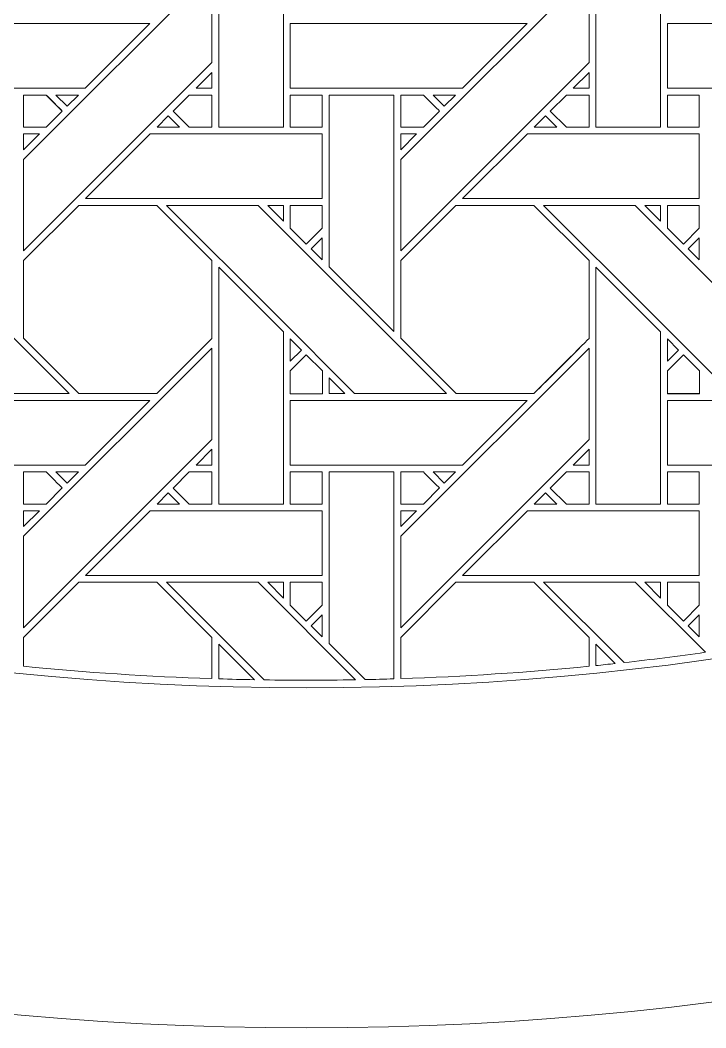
# Model space of a CAD drawing. Header units: inches. Extents: x 4.4 to 20.4, y 1.1 to 17.1.
# Drawn here: x 11.663 to 13.388, y 1.095 to 3.631 of the extents above; entities that cross this region are included whole.
import ezdxf

# ---------------------------------------------------------------- set-up
doc = ezdxf.new("R2010")
doc.units = ezdxf.units.IN
doc.header["$MEASUREMENT"] = 0
doc.layers.add('Design', color=7, linetype='Continuous', lineweight=0)

msp = doc.modelspace()

# ---------------------------------------------------------------- linework, layer by layer
at = {"layer": 'Design'}
for points, knots in [([(12.3829, 17.0948), (7.9646, 17.0948), (4.3829, 13.513), (4.3829, 9.0948), (4.3829, 4.6765), (7.9646, 1.0948), (12.3829, 1.0948), (16.8011, 1.0948), (20.3829, 4.6765), (20.3829, 9.0948), (20.3829, 13.513), (16.8011, 17.0948), (12.3829, 17.0948)], [0, 0, 0, 0, 1, 1, 1, 2, 2, 2, 3, 3, 3, 4, 4, 4, 4]), ([(12.3829, 16.2388), (8.4373, 16.2388), (5.2388, 13.0403), (5.2388, 9.0948), (5.2388, 5.1492), (8.4373, 1.9507), (12.3829, 1.9507), (16.3284, 1.9507), (19.5269, 5.1492), (19.5269, 9.0948), (19.5269, 13.0403), (16.3284, 16.2388), (12.3829, 16.2388)], [0, 0, 0, 0, 1, 1, 1, 2, 2, 2, 3, 3, 3, 4, 4, 4, 4]), ([(12.3252, 3.7957), (12.3252, 3.7957), (12.3252, 3.362), (12.3252, 3.362), (12.3252, 3.362), (12.1625, 3.362), (12.1625, 3.362), (12.1625, 3.362), (12.1625, 3.9579), (12.1625, 3.9579), (12.1625, 3.9579), (12.3252, 3.7957), (12.3252, 3.7957)], [0, 0, 0, 0, 1, 1, 1, 2, 2, 2, 3, 3, 3, 4, 4, 4, 4]), ([(13.274, 3.7957), (13.274, 3.7957), (13.274, 3.362), (13.274, 3.362), (13.274, 3.362), (13.1112, 3.362), (13.1112, 3.362), (13.1112, 3.362), (13.1112, 3.9579), (13.1112, 3.9579), (13.1112, 3.9579), (13.274, 3.7957), (13.274, 3.7957)], [0, 0, 0, 0, 1, 1, 1, 2, 2, 2, 3, 3, 3, 4, 4, 4, 4]), ([(11.6717, 3.2807), (11.6717, 3.2807), (12.1453, 3.7543), (12.1453, 3.7543), (12.1453, 3.7543), (12.1453, 3.5243), (12.1453, 3.5243), (12.1453, 3.5243), (11.6717, 3.0506), (11.6717, 3.0506), (11.6717, 3.0506), (11.6717, 3.2807), (11.6717, 3.2807)], [0, 0, 0, 0, 1, 1, 1, 2, 2, 2, 3, 3, 3, 4, 4, 4, 4]), ([(12.6204, 3.2807), (12.6204, 3.2807), (13.0941, 3.7543), (13.0941, 3.7543), (13.0941, 3.7543), (13.0941, 3.5243), (13.0941, 3.5243), (13.0941, 3.5243), (12.6204, 3.0506), (12.6204, 3.0506), (12.6204, 3.0506), (12.6204, 3.2807), (12.6204, 3.2807)], [0, 0, 0, 0, 1, 1, 1, 2, 2, 2, 3, 3, 3, 4, 4, 4, 4]), ([(11.3938, 3.4601), (11.3938, 3.4601), (11.3938, 3.6228), (11.3938, 3.6228), (11.3938, 3.6228), (11.9895, 3.6228), (11.9895, 3.6228), (11.9895, 3.6228), (11.8268, 3.4601), (11.8268, 3.4601), (11.8268, 3.4601), (11.3938, 3.4601), (11.3938, 3.4601)], [0, 0, 0, 0, 1, 1, 1, 2, 2, 2, 3, 3, 3, 4, 4, 4, 4]), ([(12.3425, 3.4601), (12.3425, 3.4601), (12.3425, 3.6228), (12.3425, 3.6228), (12.3425, 3.6228), (12.9383, 3.6228), (12.9383, 3.6228), (12.9383, 3.6228), (12.7755, 3.4601), (12.7755, 3.4601), (12.7755, 3.4601), (12.3425, 3.4601), (12.3425, 3.4601)], [0, 0, 0, 0, 1, 1, 1, 2, 2, 2, 3, 3, 3, 4, 4, 4, 4]), ([(13.2913, 3.4601), (13.2913, 3.4601), (13.2913, 3.6228), (13.2913, 3.6228), (13.2913, 3.6228), (13.887, 3.6228), (13.887, 3.6228), (13.887, 3.6228), (13.7242, 3.4601), (13.7242, 3.4601), (13.7242, 3.4601), (13.2913, 3.4601), (13.2913, 3.4601)], [0, 0, 0, 0, 1, 1, 1, 2, 2, 2, 3, 3, 3, 4, 4, 4, 4]), ([(12.1056, 3.4601), (12.1056, 3.4601), (12.1453, 3.4999), (12.1453, 3.4999), (12.1453, 3.4999), (12.1453, 3.4601), (12.1453, 3.4601), (12.1453, 3.4601), (12.1056, 3.4601), (12.1056, 3.4601)], [0, 0, 0, 0, 1, 1, 1, 2, 2, 2, 3, 3, 3, 3]), ([(13.0543, 3.4601), (13.0543, 3.4601), (13.0941, 3.4999), (13.0941, 3.4999), (13.0941, 3.4999), (13.0941, 3.4601), (13.0941, 3.4601), (13.0941, 3.4601), (13.0543, 3.4601), (13.0543, 3.4601)], [0, 0, 0, 0, 1, 1, 1, 2, 2, 2, 3, 3, 3, 3]), ([(11.7691, 3.4024), (11.7691, 3.4024), (11.7286, 3.362), (11.7286, 3.362), (11.7286, 3.362), (11.6717, 3.362), (11.6717, 3.362), (11.6717, 3.362), (11.6717, 3.4428), (11.6717, 3.4428), (11.6717, 3.4428), (11.7287, 3.4428), (11.7287, 3.4428), (11.7339, 3.4377), (11.7646, 3.4069), (11.7691, 3.4024)], [0, 0, 0, 0, 1, 1, 1, 2, 2, 2, 3, 3, 3, 4, 4, 4, 5, 5, 5, 5]), ([(11.7691, 3.4024), (11.7691, 3.4024), (11.7286, 3.362), (11.7286, 3.362), (11.7286, 3.362), (11.6717, 3.362), (11.6717, 3.362), (11.6717, 3.362), (11.6717, 3.4428), (11.6717, 3.4428), (11.6717, 3.4428), (11.7287, 3.4428), (11.7287, 3.4428), (11.7287, 3.4428), (11.7691, 3.4024), (11.7691, 3.4024)], [0, 0, 0, 0, 1, 1, 1, 2, 2, 2, 3, 3, 3, 4, 4, 4, 5, 5, 5, 5]), ([(11.7531, 3.4428), (11.7531, 3.4428), (11.8095, 3.4428), (11.8095, 3.4428), (11.8095, 3.4428), (11.7813, 3.4147), (11.7813, 3.4147), (11.7813, 3.4147), (11.7531, 3.4428), (11.7531, 3.4428)], [0, 0, 0, 0, 1, 1, 1, 2, 2, 2, 3, 3, 3, 3]), ([(12.0882, 3.362), (12.0882, 3.362), (12.0479, 3.4024), (12.0479, 3.4024), (12.0479, 3.4024), (12.0883, 3.4428), (12.0883, 3.4428), (12.0883, 3.4428), (12.1453, 3.4428), (12.1453, 3.4428), (12.1453, 3.4428), (12.1453, 3.362), (12.1453, 3.362), (12.1453, 3.362), (12.0882, 3.362), (12.0882, 3.362)], [0, 0, 0, 0, 1, 1, 1, 2, 2, 2, 3, 3, 3, 4, 4, 4, 5, 5, 5, 5]), ([(12.0479, 3.4024), (12.0479, 3.4024), (12.0883, 3.4428), (12.0883, 3.4428), (12.0883, 3.4428), (12.1453, 3.4428), (12.1453, 3.4428), (12.1453, 3.4428), (12.1453, 3.362), (12.1453, 3.362), (12.1453, 3.362), (12.0882, 3.362), (12.0882, 3.362), (12.0882, 3.362), (12.0479, 3.4024), (12.0479, 3.4024)], [0, 0, 0, 0, 1, 1, 1, 2, 2, 2, 3, 3, 3, 4, 4, 4, 5, 5, 5, 5]), ([(12.3425, 3.4428), (12.3425, 3.4428), (12.4228, 3.4428), (12.4228, 3.4428), (12.4228, 3.4428), (12.4228, 3.362), (12.4228, 3.362), (12.4228, 3.362), (12.3425, 3.362), (12.3425, 3.362), (12.3425, 3.362), (12.3425, 3.4428), (12.3425, 3.4428)], [0, 0, 0, 0, 1, 1, 1, 2, 2, 2, 3, 3, 3, 4, 4, 4, 4]), ([(12.4228, 3.4428), (12.4228, 3.4428), (12.4228, 3.362), (12.4228, 3.362), (12.4228, 3.362), (12.3425, 3.362), (12.3425, 3.362), (12.3425, 3.362), (12.3425, 3.4428), (12.3425, 3.4428), (12.3425, 3.4428), (12.4228, 3.4428), (12.4228, 3.4428)], [0, 0, 0, 0, 1, 1, 1, 2, 2, 2, 3, 3, 3, 4, 4, 4, 4]), ([(12.6032, 3.4428), (12.6032, 3.4428), (12.6032, 2.8477), (12.6032, 2.8477), (12.6032, 2.8477), (12.4403, 3.0106), (12.4403, 3.0106), (12.4403, 3.0106), (12.4403, 3.4428), (12.4403, 3.4428), (12.4403, 3.4428), (12.6032, 3.4428), (12.6032, 3.4428)], [0, 0, 0, 0, 1, 1, 1, 2, 2, 2, 3, 3, 3, 4, 4, 4, 4]), ([(12.6775, 3.4428), (12.6826, 3.4377), (12.7134, 3.4069), (12.7178, 3.4024), (12.7178, 3.4024), (12.6774, 3.362), (12.6774, 3.362), (12.6774, 3.362), (12.6204, 3.362), (12.6204, 3.362), (12.6204, 3.362), (12.6204, 3.4428), (12.6204, 3.4428), (12.6204, 3.4428), (12.6775, 3.4428), (12.6775, 3.4428)], [0, 0, 0, 0, 1, 1, 1, 2, 2, 2, 3, 3, 3, 4, 4, 4, 5, 5, 5, 5]), ([(12.6204, 3.4428), (12.6204, 3.4428), (12.6775, 3.4428), (12.6775, 3.4428), (12.6826, 3.4377), (12.7134, 3.4069), (12.7178, 3.4024), (12.7178, 3.4024), (12.6774, 3.362), (12.6774, 3.362), (12.6774, 3.362), (12.6204, 3.362), (12.6204, 3.362), (12.6204, 3.362), (12.6204, 3.4428), (12.6204, 3.4428)], [0, 0, 0, 0, 1, 1, 1, 2, 2, 2, 3, 3, 3, 4, 4, 4, 5, 5, 5, 5]), ([(12.7583, 3.4428), (12.7583, 3.4428), (12.73, 3.4146), (12.73, 3.4146), (12.73, 3.4146), (12.7018, 3.4428), (12.7018, 3.4428), (12.7018, 3.4428), (12.7583, 3.4428), (12.7583, 3.4428)], [0, 0, 0, 0, 1, 1, 1, 2, 2, 2, 3, 3, 3, 3]), ([(13.0941, 3.4428), (13.0941, 3.4428), (13.0941, 3.362), (13.0941, 3.362), (13.0941, 3.362), (13.037, 3.362), (13.037, 3.362), (13.037, 3.362), (12.9966, 3.4024), (12.9966, 3.4024), (12.9966, 3.4024), (13.037, 3.4428), (13.037, 3.4428), (13.037, 3.4428), (13.0941, 3.4428), (13.0941, 3.4428)], [0, 0, 0, 0, 1, 1, 1, 2, 2, 2, 3, 3, 3, 4, 4, 4, 5, 5, 5, 5]), ([(12.9966, 3.4024), (12.9966, 3.4024), (13.037, 3.4428), (13.037, 3.4428), (13.037, 3.4428), (13.0941, 3.4428), (13.0941, 3.4428), (13.0941, 3.4428), (13.0941, 3.362), (13.0941, 3.362), (13.0941, 3.362), (13.037, 3.362), (13.037, 3.362), (13.037, 3.362), (12.9966, 3.4024), (12.9966, 3.4024)], [0, 0, 0, 0, 1, 1, 1, 2, 2, 2, 3, 3, 3, 4, 4, 4, 5, 5, 5, 5]), ([(13.2913, 3.362), (13.2913, 3.362), (13.2913, 3.4428), (13.2913, 3.4428), (13.2913, 3.4428), (13.3715, 3.4428), (13.3715, 3.4428), (13.3715, 3.4428), (13.3715, 3.362), (13.3715, 3.362), (13.3715, 3.362), (13.2913, 3.362), (13.2913, 3.362)], [0, 0, 0, 0, 1, 1, 1, 2, 2, 2, 3, 3, 3, 4, 4, 4, 4]), ([(13.2913, 3.4428), (13.2913, 3.4428), (13.3715, 3.4428), (13.3715, 3.4428), (13.3715, 3.4428), (13.3715, 3.362), (13.3715, 3.362), (13.3715, 3.362), (13.2913, 3.362), (13.2913, 3.362), (13.2913, 3.362), (13.2913, 3.4428), (13.2913, 3.4428)], [0, 0, 0, 0, 1, 1, 1, 2, 2, 2, 3, 3, 3, 4, 4, 4, 4]), ([(12.064, 3.362), (12.064, 3.362), (12.0075, 3.362), (12.0075, 3.362), (12.0075, 3.362), (12.0358, 3.3903), (12.0358, 3.3903), (12.0358, 3.3903), (12.064, 3.362), (12.064, 3.362)], [0, 0, 0, 0, 1, 1, 1, 2, 2, 2, 3, 3, 3, 3]), ([(13.0127, 3.362), (13.0127, 3.362), (12.9562, 3.362), (12.9562, 3.362), (12.9562, 3.362), (12.9845, 3.3903), (12.9845, 3.3903), (12.9845, 3.3903), (13.0127, 3.362), (13.0127, 3.362)], [0, 0, 0, 0, 1, 1, 1, 2, 2, 2, 3, 3, 3, 3]), ([(11.7115, 3.3449), (11.7115, 3.3449), (11.6717, 3.3051), (11.6717, 3.3051), (11.6717, 3.3051), (11.6717, 3.3449), (11.6717, 3.3449), (11.6717, 3.3449), (11.7115, 3.3449), (11.7115, 3.3449)], [0, 0, 0, 0, 1, 1, 1, 2, 2, 2, 3, 3, 3, 3]), ([(11.8275, 3.1821), (11.8275, 3.1821), (11.9904, 3.3449), (11.9904, 3.3449), (11.9904, 3.3449), (12.4228, 3.3449), (12.4228, 3.3449), (12.4228, 3.3449), (12.4228, 3.1821), (12.4228, 3.1821), (12.4228, 3.1821), (11.8275, 3.1821), (11.8275, 3.1821)], [0, 0, 0, 0, 1, 1, 1, 2, 2, 2, 3, 3, 3, 4, 4, 4, 4]), ([(12.6602, 3.3449), (12.6602, 3.3449), (12.6204, 3.3051), (12.6204, 3.3051), (12.6204, 3.3051), (12.6204, 3.3449), (12.6204, 3.3449), (12.6204, 3.3449), (12.6602, 3.3449), (12.6602, 3.3449)], [0, 0, 0, 0, 1, 1, 1, 2, 2, 2, 3, 3, 3, 3]), ([(12.7762, 3.1821), (12.7762, 3.1821), (12.9391, 3.3449), (12.9391, 3.3449), (12.9391, 3.3449), (13.3715, 3.3449), (13.3715, 3.3449), (13.3715, 3.3449), (13.3715, 3.1821), (13.3715, 3.1821), (13.3715, 3.1821), (12.7762, 3.1821), (12.7762, 3.1821)], [0, 0, 0, 0, 1, 1, 1, 2, 2, 2, 3, 3, 3, 4, 4, 4, 4]), ([(11.0821, 3.165), (11.0821, 3.165), (11.313, 3.165), (11.313, 3.165), (11.313, 3.165), (11.7867, 2.6913), (11.7867, 2.6913), (11.7867, 2.6913), (11.5557, 2.6913), (11.5557, 2.6913), (11.5557, 2.6913), (11.0821, 3.165), (11.0821, 3.165)], [0, 0, 0, 0, 1, 1, 1, 2, 2, 2, 3, 3, 3, 4, 4, 4, 4]), ([(11.6717, 2.8305), (11.6717, 2.8305), (11.6717, 3.0262), (11.6717, 3.0262), (11.6717, 3.0262), (11.8104, 3.1649), (11.8104, 3.1649), (11.8104, 3.1649), (12.0066, 3.1649), (12.0066, 3.1649), (12.0066, 3.1649), (12.1453, 3.0262), (12.1453, 3.0262), (12.1453, 3.0262), (12.1453, 2.83), (12.1453, 2.83), (12.1275, 2.812), (12.0156, 2.7003), (12.0066, 2.6913), (12.0066, 2.6913), (11.8109, 2.6913), (11.8109, 2.6913), (11.8109, 2.6913), (11.6717, 2.8305), (11.6717, 2.8305)], [0, 0, 0, 0, 1, 1, 1, 2, 2, 2, 3, 3, 3, 4, 4, 4, 5, 5, 5, 6, 6, 6, 7, 7, 7, 8, 8, 8, 8]), ([(11.6717, 3.0262), (11.6717, 3.0262), (11.8104, 3.1649), (11.8104, 3.1649), (11.8104, 3.1649), (12.0066, 3.1649), (12.0066, 3.1649), (12.0066, 3.1649), (12.1453, 3.0262), (12.1453, 3.0262), (12.1453, 3.0262), (12.1453, 2.83), (12.1453, 2.83), (12.1275, 2.812), (12.0156, 2.7003), (12.0066, 2.6913), (12.0066, 2.6913), (11.8109, 2.6913), (11.8109, 2.6913), (11.8109, 2.6913), (11.6717, 2.8305), (11.6717, 2.8305), (11.6717, 2.8305), (11.6717, 3.0262), (11.6717, 3.0262)], [0, 0, 0, 0, 1, 1, 1, 2, 2, 2, 3, 3, 3, 4, 4, 4, 5, 5, 5, 6, 6, 6, 7, 7, 7, 8, 8, 8, 8]), ([(12.3052, 2.8912), (12.3052, 2.8912), (12.0308, 3.165), (12.0308, 3.165), (12.0308, 3.165), (12.2618, 3.165), (12.2618, 3.165), (12.2618, 3.165), (12.7354, 2.6913), (12.7354, 2.6913), (12.7354, 2.6913), (12.5044, 2.6913), (12.5044, 2.6913), (12.5044, 2.6913), (12.3052, 2.8912), (12.3052, 2.8912)], [0, 0, 0, 0, 1, 1, 1, 2, 2, 2, 3, 3, 3, 4, 4, 4, 5, 5, 5, 5]), ([(12.3253, 3.165), (12.3253, 3.165), (12.3253, 3.1251), (12.3253, 3.1251), (12.3253, 3.1251), (12.2859, 3.165), (12.2859, 3.165), (12.2859, 3.165), (12.3253, 3.165), (12.3253, 3.165)], [0, 0, 0, 0, 1, 1, 1, 2, 2, 2, 3, 3, 3, 3]), ([(12.4228, 3.1649), (12.4228, 3.1649), (12.4228, 3.1073), (12.4228, 3.1073), (12.4228, 3.1073), (12.3828, 3.0674), (12.3828, 3.0674), (12.3828, 3.0674), (12.3425, 3.1077), (12.3425, 3.1077), (12.3425, 3.1077), (12.3425, 3.1649), (12.3425, 3.1649), (12.3425, 3.1649), (12.4228, 3.1649), (12.4228, 3.1649)], [0, 0, 0, 0, 1, 1, 1, 2, 2, 2, 3, 3, 3, 4, 4, 4, 5, 5, 5, 5]), ([(12.3828, 3.0674), (12.3828, 3.0674), (12.3425, 3.1077), (12.3425, 3.1077), (12.3425, 3.1077), (12.3425, 3.1649), (12.3425, 3.1649), (12.3425, 3.1649), (12.4228, 3.1649), (12.4228, 3.1649), (12.4228, 3.1649), (12.4228, 3.1073), (12.4228, 3.1073), (12.4228, 3.1073), (12.3828, 3.0674), (12.3828, 3.0674)], [0, 0, 0, 0, 1, 1, 1, 2, 2, 2, 3, 3, 3, 4, 4, 4, 5, 5, 5, 5]), ([(12.7591, 3.1649), (12.7591, 3.1649), (12.9553, 3.1649), (12.9553, 3.1649), (12.9553, 3.1649), (13.0941, 3.0262), (13.0941, 3.0262), (13.0941, 3.0262), (13.0941, 2.83), (13.0941, 2.83), (13.0763, 2.812), (12.9643, 2.7003), (12.9553, 2.6913), (12.9553, 2.6913), (12.7596, 2.6913), (12.7596, 2.6913), (12.7596, 2.6913), (12.6204, 2.8305), (12.6204, 2.8305), (12.6204, 2.8305), (12.6204, 3.0262), (12.6204, 3.0262), (12.6204, 3.0262), (12.7591, 3.1649), (12.7591, 3.1649)], [0, 0, 0, 0, 1, 1, 1, 2, 2, 2, 3, 3, 3, 4, 4, 4, 5, 5, 5, 6, 6, 6, 7, 7, 7, 8, 8, 8, 8]), ([(12.6204, 2.8305), (12.6204, 2.8305), (12.6204, 3.0262), (12.6204, 3.0262), (12.6204, 3.0262), (12.7591, 3.1649), (12.7591, 3.1649), (12.7591, 3.1649), (12.9553, 3.1649), (12.9553, 3.1649), (12.9553, 3.1649), (13.0941, 3.0262), (13.0941, 3.0262), (13.0941, 3.0262), (13.0941, 2.83), (13.0941, 2.83), (13.0757, 2.8115), (12.9639, 2.6999), (12.9553, 2.6913), (12.9553, 2.6913), (12.7596, 2.6913), (12.7596, 2.6913), (12.7596, 2.6913), (12.6204, 2.8305), (12.6204, 2.8305)], [0, 0, 0, 0, 1, 1, 1, 2, 2, 2, 3, 3, 3, 4, 4, 4, 5, 5, 5, 6, 6, 6, 7, 7, 7, 8, 8, 8, 8]), ([(13.2539, 2.8912), (13.2539, 2.8912), (12.9796, 3.165), (12.9796, 3.165), (12.9796, 3.165), (13.2105, 3.165), (13.2105, 3.165), (13.2105, 3.165), (13.6841, 2.6913), (13.6841, 2.6913), (13.6841, 2.6913), (13.4531, 2.6913), (13.4531, 2.6913), (13.4531, 2.6913), (13.2539, 2.8912), (13.2539, 2.8912)], [0, 0, 0, 0, 1, 1, 1, 2, 2, 2, 3, 3, 3, 4, 4, 4, 5, 5, 5, 5]), ([(13.2741, 3.165), (13.2741, 3.165), (13.2741, 3.1251), (13.2741, 3.1251), (13.2741, 3.1251), (13.2346, 3.165), (13.2346, 3.165), (13.2346, 3.165), (13.2741, 3.165), (13.2741, 3.165)], [0, 0, 0, 0, 1, 1, 1, 2, 2, 2, 3, 3, 3, 3]), ([(13.3715, 3.1649), (13.3715, 3.1649), (13.3715, 3.1073), (13.3715, 3.1073), (13.3715, 3.1073), (13.3316, 3.0674), (13.3316, 3.0674), (13.3316, 3.0674), (13.2913, 3.1077), (13.2913, 3.1077), (13.2913, 3.1077), (13.2913, 3.1649), (13.2913, 3.1649), (13.2913, 3.1649), (13.3715, 3.1649), (13.3715, 3.1649)], [0, 0, 0, 0, 1, 1, 1, 2, 2, 2, 3, 3, 3, 4, 4, 4, 5, 5, 5, 5]), ([(13.3316, 3.0674), (13.3316, 3.0674), (13.2913, 3.1077), (13.2913, 3.1077), (13.2913, 3.1077), (13.2913, 3.1649), (13.2913, 3.1649), (13.2913, 3.1649), (13.3715, 3.1649), (13.3715, 3.1649), (13.3715, 3.1649), (13.3715, 3.1073), (13.3715, 3.1073), (13.3715, 3.1073), (13.3316, 3.0674), (13.3316, 3.0674)], [0, 0, 0, 0, 1, 1, 1, 2, 2, 2, 3, 3, 3, 4, 4, 4, 5, 5, 5, 5]), ([(12.4228, 3.0831), (12.4228, 3.0831), (12.4228, 3.028), (12.4228, 3.028), (12.4228, 3.028), (12.395, 3.0553), (12.395, 3.0553), (12.395, 3.0553), (12.4228, 3.0831), (12.4228, 3.0831)], [0, 0, 0, 0, 1, 1, 1, 2, 2, 2, 3, 3, 3, 3]), ([(13.3715, 3.0831), (13.3715, 3.0831), (13.3715, 3.028), (13.3715, 3.028), (13.3715, 3.028), (13.3438, 3.0553), (13.3438, 3.0553), (13.3438, 3.0553), (13.3715, 3.0831), (13.3715, 3.0831)], [0, 0, 0, 0, 1, 1, 1, 2, 2, 2, 3, 3, 3, 3]), ([(12.3252, 2.847), (12.3252, 2.847), (12.3252, 2.4133), (12.3252, 2.4133), (12.3252, 2.4133), (12.1625, 2.4133), (12.1625, 2.4133), (12.1625, 2.4133), (12.1625, 3.0091), (12.1625, 3.0091), (12.1625, 3.0091), (12.3252, 2.847), (12.3252, 2.847)], [0, 0, 0, 0, 1, 1, 1, 2, 2, 2, 3, 3, 3, 4, 4, 4, 4]), ([(13.274, 2.847), (13.274, 2.847), (13.274, 2.4133), (13.274, 2.4133), (13.274, 2.4133), (13.1112, 2.4133), (13.1112, 2.4133), (13.1112, 2.4133), (13.1112, 3.0091), (13.1112, 3.0091), (13.1112, 3.0091), (13.274, 2.847), (13.274, 2.847)], [0, 0, 0, 0, 1, 1, 1, 2, 2, 2, 3, 3, 3, 4, 4, 4, 4]), ([(12.3425, 2.7728), (12.3425, 2.7728), (12.3425, 2.8295), (12.3425, 2.8295), (12.3425, 2.8295), (12.3707, 2.8009), (12.3707, 2.8009), (12.3707, 2.8009), (12.3425, 2.7728), (12.3425, 2.7728)], [0, 0, 0, 0, 1, 1, 1, 2, 2, 2, 3, 3, 3, 3]), ([(13.2913, 2.7728), (13.2913, 2.7728), (13.2913, 2.8295), (13.2913, 2.8295), (13.2913, 2.8295), (13.3195, 2.8009), (13.3195, 2.8009), (13.3195, 2.8009), (13.2913, 2.7728), (13.2913, 2.7728)], [0, 0, 0, 0, 1, 1, 1, 2, 2, 2, 3, 3, 3, 3]), ([(11.6717, 2.332), (11.6717, 2.332), (12.1453, 2.8056), (12.1453, 2.8056), (12.1453, 2.8056), (12.1453, 2.5756), (12.1453, 2.5756), (12.1453, 2.5756), (11.6717, 2.1019), (11.6717, 2.1019), (11.6717, 2.1019), (11.6717, 2.332), (11.6717, 2.332)], [0, 0, 0, 0, 1, 1, 1, 2, 2, 2, 3, 3, 3, 4, 4, 4, 4]), ([(12.6204, 2.332), (12.6204, 2.332), (13.0941, 2.8056), (13.0941, 2.8056), (13.0941, 2.8056), (13.0941, 2.5756), (13.0941, 2.5756), (13.0941, 2.5756), (12.6204, 2.1019), (12.6204, 2.1019), (12.6204, 2.1019), (12.6204, 2.332), (12.6204, 2.332)], [0, 0, 0, 0, 1, 1, 1, 2, 2, 2, 3, 3, 3, 4, 4, 4, 4]), ([(12.3425, 2.691), (12.3425, 2.691), (12.3425, 2.7483), (12.3425, 2.7483), (12.3425, 2.7483), (12.3829, 2.7887), (12.3829, 2.7887), (12.3829, 2.7887), (12.4232, 2.7483), (12.4232, 2.7483), (12.4232, 2.7483), (12.4232, 2.691), (12.4232, 2.691), (12.4232, 2.691), (12.3425, 2.691), (12.3425, 2.691)], [0, 0, 0, 0, 1, 1, 1, 2, 2, 2, 3, 3, 3, 4, 4, 4, 5, 5, 5, 5]), ([(12.3829, 2.7887), (12.3829, 2.7887), (12.4232, 2.7483), (12.4232, 2.7483), (12.4232, 2.7483), (12.4232, 2.691), (12.4232, 2.691), (12.4232, 2.691), (12.3425, 2.691), (12.3425, 2.691), (12.3425, 2.691), (12.3425, 2.7483), (12.3425, 2.7483), (12.3425, 2.7483), (12.3829, 2.7887), (12.3829, 2.7887)], [0, 0, 0, 0, 1, 1, 1, 2, 2, 2, 3, 3, 3, 4, 4, 4, 5, 5, 5, 5]), ([(13.2913, 2.691), (13.2913, 2.691), (13.2913, 2.7483), (13.2913, 2.7483), (13.2913, 2.7483), (13.3316, 2.7887), (13.3316, 2.7887), (13.3316, 2.7887), (13.3719, 2.7483), (13.3719, 2.7483), (13.3719, 2.7483), (13.3719, 2.691), (13.3719, 2.691), (13.3719, 2.691), (13.2913, 2.691), (13.2913, 2.691)], [0, 0, 0, 0, 1, 1, 1, 2, 2, 2, 3, 3, 3, 4, 4, 4, 5, 5, 5, 5]), ([(13.2913, 2.6912), (13.2913, 2.6912), (13.2913, 2.7483), (13.2913, 2.7483), (13.2913, 2.7483), (13.3316, 2.7887), (13.3316, 2.7887), (13.3316, 2.7887), (13.3719, 2.7483), (13.3719, 2.7483), (13.3719, 2.7483), (13.3719, 2.6912), (13.3719, 2.6912), (13.3719, 2.6912), (13.2913, 2.6912), (13.2913, 2.6912)], [0, 0, 0, 0, 1, 1, 1, 2, 2, 2, 3, 3, 3, 4, 4, 4, 5, 5, 5, 5]), ([(12.4802, 2.6913), (12.4802, 2.6913), (12.4405, 2.6913), (12.4405, 2.6913), (12.4405, 2.6913), (12.4405, 2.7311), (12.4405, 2.7311), (12.4405, 2.7311), (12.4802, 2.6913), (12.4802, 2.6913)], [0, 0, 0, 0, 1, 1, 1, 2, 2, 2, 3, 3, 3, 3]), ([(11.3938, 2.5114), (11.3938, 2.5114), (11.3938, 2.6741), (11.3938, 2.6741), (11.3938, 2.6741), (11.9895, 2.6741), (11.9895, 2.6741), (11.9895, 2.6741), (11.8268, 2.5114), (11.8268, 2.5114), (11.8268, 2.5114), (11.3938, 2.5114), (11.3938, 2.5114)], [0, 0, 0, 0, 1, 1, 1, 2, 2, 2, 3, 3, 3, 4, 4, 4, 4]), ([(12.3425, 2.5114), (12.3425, 2.5114), (12.3425, 2.6741), (12.3425, 2.6741), (12.3425, 2.6741), (12.9382, 2.6741), (12.9382, 2.6741), (12.9382, 2.6741), (12.7755, 2.5114), (12.7755, 2.5114), (12.7755, 2.5114), (12.3425, 2.5114), (12.3425, 2.5114)], [0, 0, 0, 0, 1, 1, 1, 2, 2, 2, 3, 3, 3, 4, 4, 4, 4]), ([(13.2913, 2.5114), (13.2913, 2.5114), (13.2913, 2.6741), (13.2913, 2.6741), (13.2913, 2.6741), (13.887, 2.6741), (13.887, 2.6741), (13.887, 2.6741), (13.7242, 2.5114), (13.7242, 2.5114), (13.7242, 2.5114), (13.2913, 2.5114), (13.2913, 2.5114)], [0, 0, 0, 0, 1, 1, 1, 2, 2, 2, 3, 3, 3, 4, 4, 4, 4]), ([(12.1056, 2.5114), (12.1056, 2.5114), (12.1453, 2.5512), (12.1453, 2.5512), (12.1453, 2.5512), (12.1453, 2.5114), (12.1453, 2.5114), (12.1453, 2.5114), (12.1056, 2.5114), (12.1056, 2.5114)], [0, 0, 0, 0, 1, 1, 1, 2, 2, 2, 3, 3, 3, 3]), ([(13.0543, 2.5114), (13.0543, 2.5114), (13.0941, 2.5512), (13.0941, 2.5512), (13.0941, 2.5512), (13.0941, 2.5114), (13.0941, 2.5114), (13.0941, 2.5114), (13.0543, 2.5114), (13.0543, 2.5114)], [0, 0, 0, 0, 1, 1, 1, 2, 2, 2, 3, 3, 3, 3]), ([(11.6717, 2.4941), (11.6717, 2.4941), (11.7287, 2.4941), (11.7287, 2.4941), (11.7339, 2.4889), (11.7646, 2.4581), (11.7691, 2.4537), (11.7691, 2.4537), (11.7286, 2.4133), (11.7286, 2.4133), (11.7286, 2.4133), (11.6717, 2.4133), (11.6717, 2.4133), (11.6717, 2.4133), (11.6717, 2.4941), (11.6717, 2.4941)], [0, 0, 0, 0, 1, 1, 1, 2, 2, 2, 3, 3, 3, 4, 4, 4, 5, 5, 5, 5]), ([(11.6717, 2.4941), (11.6717, 2.4941), (11.7287, 2.4941), (11.7287, 2.4941), (11.7339, 2.4889), (11.7646, 2.4581), (11.7691, 2.4537), (11.7691, 2.4537), (11.7286, 2.4133), (11.7286, 2.4133), (11.7286, 2.4133), (11.6717, 2.4133), (11.6717, 2.4133), (11.6717, 2.4133), (11.6717, 2.4941), (11.6717, 2.4941)], [0, 0, 0, 0, 1, 1, 1, 2, 2, 2, 3, 3, 3, 4, 4, 4, 5, 5, 5, 5]), ([(11.8095, 2.4941), (11.8095, 2.4941), (11.7813, 2.4659), (11.7813, 2.4659), (11.7813, 2.4659), (11.7531, 2.4941), (11.7531, 2.4941), (11.7531, 2.4941), (11.8095, 2.4941), (11.8095, 2.4941)], [0, 0, 0, 0, 1, 1, 1, 2, 2, 2, 3, 3, 3, 3]), ([(12.0883, 2.4941), (12.0883, 2.4941), (12.1453, 2.4941), (12.1453, 2.4941), (12.1453, 2.4941), (12.1453, 2.4133), (12.1453, 2.4133), (12.1453, 2.4133), (12.0882, 2.4133), (12.0882, 2.4133), (12.0882, 2.4133), (12.0479, 2.4536), (12.0479, 2.4536), (12.0479, 2.4536), (12.0883, 2.4941), (12.0883, 2.4941)], [0, 0, 0, 0, 1, 1, 1, 2, 2, 2, 3, 3, 3, 4, 4, 4, 5, 5, 5, 5]), ([(12.0479, 2.4536), (12.0479, 2.4536), (12.0883, 2.4941), (12.0883, 2.4941), (12.0883, 2.4941), (12.1453, 2.4941), (12.1453, 2.4941), (12.1453, 2.4941), (12.1453, 2.4133), (12.1453, 2.4133), (12.1453, 2.4133), (12.0882, 2.4133), (12.0882, 2.4133), (12.0882, 2.4133), (12.0479, 2.4536), (12.0479, 2.4536)], [0, 0, 0, 0, 1, 1, 1, 2, 2, 2, 3, 3, 3, 4, 4, 4, 5, 5, 5, 5]), ([(12.3425, 2.4941), (12.3425, 2.4941), (12.4228, 2.4941), (12.4228, 2.4941), (12.4228, 2.4941), (12.4228, 2.4133), (12.4228, 2.4133), (12.4228, 2.4133), (12.3425, 2.4133), (12.3425, 2.4133), (12.3425, 2.4133), (12.3425, 2.4941), (12.3425, 2.4941)], [0, 0, 0, 0, 1, 1, 1, 2, 2, 2, 3, 3, 3, 4, 4, 4, 4]), ([(12.4228, 2.4941), (12.4228, 2.4941), (12.4228, 2.4133), (12.4228, 2.4133), (12.4228, 2.4133), (12.3425, 2.4133), (12.3425, 2.4133), (12.3425, 2.4133), (12.3425, 2.4941), (12.3425, 2.4941), (12.3425, 2.4941), (12.4228, 2.4941), (12.4228, 2.4941)], [0, 0, 0, 0, 1, 1, 1, 2, 2, 2, 3, 3, 3, 4, 4, 4, 4]), ([(12.5308, 1.9714), (12.5308, 1.9714), (12.4403, 2.0619), (12.4403, 2.0619), (12.4403, 2.0619), (12.4403, 2.4941), (12.4403, 2.4941), (12.4403, 2.4941), (12.6032, 2.4941), (12.6032, 2.4941), (12.6032, 2.4941), (12.6032, 1.9732), (12.6032, 1.9732), (12.5791, 1.9725), (12.555, 1.9719), (12.5308, 1.9714)], [0, 0, 0, 0, 1, 1, 1, 2, 2, 2, 3, 3, 3, 4, 4, 4, 5, 5, 5, 5]), ([(12.6775, 2.4941), (12.6826, 2.4889), (12.7134, 2.4581), (12.7178, 2.4537), (12.7178, 2.4537), (12.6774, 2.4133), (12.6774, 2.4133), (12.6774, 2.4133), (12.6204, 2.4133), (12.6204, 2.4133), (12.6204, 2.4133), (12.6204, 2.4941), (12.6204, 2.4941), (12.6204, 2.4941), (12.6775, 2.4941), (12.6775, 2.4941)], [0, 0, 0, 0, 1, 1, 1, 2, 2, 2, 3, 3, 3, 4, 4, 4, 5, 5, 5, 5]), ([(12.6204, 2.4941), (12.6204, 2.4941), (12.6775, 2.4941), (12.6775, 2.4941), (12.6828, 2.4888), (12.7136, 2.4579), (12.7178, 2.4537), (12.7178, 2.4537), (12.6774, 2.4133), (12.6774, 2.4133), (12.6774, 2.4133), (12.6204, 2.4133), (12.6204, 2.4133), (12.6204, 2.4133), (12.6204, 2.4941), (12.6204, 2.4941)], [0, 0, 0, 0, 1, 1, 1, 2, 2, 2, 3, 3, 3, 4, 4, 4, 5, 5, 5, 5]), ([(12.7583, 2.4941), (12.7583, 2.4941), (12.73, 2.4659), (12.73, 2.4659), (12.73, 2.4659), (12.7018, 2.4941), (12.7018, 2.4941), (12.7018, 2.4941), (12.7583, 2.4941), (12.7583, 2.4941)], [0, 0, 0, 0, 1, 1, 1, 2, 2, 2, 3, 3, 3, 3]), ([(13.0941, 2.4941), (13.0941, 2.4941), (13.0941, 2.4133), (13.0941, 2.4133), (13.0941, 2.4133), (13.037, 2.4133), (13.037, 2.4133), (13.037, 2.4133), (12.9966, 2.4536), (12.9966, 2.4536), (12.9966, 2.4536), (13.037, 2.4941), (13.037, 2.4941), (13.037, 2.4941), (13.0941, 2.4941), (13.0941, 2.4941)], [0, 0, 0, 0, 1, 1, 1, 2, 2, 2, 3, 3, 3, 4, 4, 4, 5, 5, 5, 5]), ([(12.9966, 2.4536), (12.9966, 2.4536), (13.037, 2.4941), (13.037, 2.4941), (13.037, 2.4941), (13.0941, 2.4941), (13.0941, 2.4941), (13.0941, 2.4941), (13.0941, 2.4133), (13.0941, 2.4133), (13.0941, 2.4133), (13.037, 2.4133), (13.037, 2.4133), (13.037, 2.4133), (12.9966, 2.4536), (12.9966, 2.4536)], [0, 0, 0, 0, 1, 1, 1, 2, 2, 2, 3, 3, 3, 4, 4, 4, 5, 5, 5, 5]), ([(13.2913, 2.4133), (13.2913, 2.4133), (13.2913, 2.4941), (13.2913, 2.4941), (13.2913, 2.4941), (13.3715, 2.4941), (13.3715, 2.4941), (13.3715, 2.4941), (13.3715, 2.4133), (13.3715, 2.4133), (13.3715, 2.4133), (13.2913, 2.4133), (13.2913, 2.4133)], [0, 0, 0, 0, 1, 1, 1, 2, 2, 2, 3, 3, 3, 4, 4, 4, 4]), ([(13.2913, 2.4941), (13.2913, 2.4941), (13.3715, 2.4941), (13.3715, 2.4941), (13.3715, 2.4941), (13.3715, 2.4133), (13.3715, 2.4133), (13.3715, 2.4133), (13.2913, 2.4133), (13.2913, 2.4133), (13.2913, 2.4133), (13.2913, 2.4941), (13.2913, 2.4941)], [0, 0, 0, 0, 1, 1, 1, 2, 2, 2, 3, 3, 3, 4, 4, 4, 4]), ([(12.064, 2.4133), (12.064, 2.4133), (12.0075, 2.4133), (12.0075, 2.4133), (12.0075, 2.4133), (12.0358, 2.4416), (12.0358, 2.4416), (12.0358, 2.4416), (12.064, 2.4133), (12.064, 2.4133)], [0, 0, 0, 0, 1, 1, 1, 2, 2, 2, 3, 3, 3, 3]), ([(13.0127, 2.4133), (13.0127, 2.4133), (12.9562, 2.4133), (12.9562, 2.4133), (12.9562, 2.4133), (12.9845, 2.4416), (12.9845, 2.4416), (12.9845, 2.4416), (13.0127, 2.4133), (13.0127, 2.4133)], [0, 0, 0, 0, 1, 1, 1, 2, 2, 2, 3, 3, 3, 3]), ([(11.7115, 2.3962), (11.7115, 2.3962), (11.6717, 2.3564), (11.6717, 2.3564), (11.6717, 2.3564), (11.6717, 2.3962), (11.6717, 2.3962), (11.6717, 2.3962), (11.7115, 2.3962), (11.7115, 2.3962)], [0, 0, 0, 0, 1, 1, 1, 2, 2, 2, 3, 3, 3, 3]), ([(11.8275, 2.2334), (11.8275, 2.2334), (11.9904, 2.3962), (11.9904, 2.3962), (11.9904, 2.3962), (12.4228, 2.3962), (12.4228, 2.3962), (12.4228, 2.3962), (12.4228, 2.2334), (12.4228, 2.2334), (12.4228, 2.2334), (11.8275, 2.2334), (11.8275, 2.2334)], [0, 0, 0, 0, 1, 1, 1, 2, 2, 2, 3, 3, 3, 4, 4, 4, 4]), ([(12.6602, 2.3962), (12.6602, 2.3962), (12.6204, 2.3564), (12.6204, 2.3564), (12.6204, 2.3564), (12.6204, 2.3962), (12.6204, 2.3962), (12.6204, 2.3962), (12.6602, 2.3962), (12.6602, 2.3962)], [0, 0, 0, 0, 1, 1, 1, 2, 2, 2, 3, 3, 3, 3]), ([(12.7762, 2.2334), (12.7762, 2.2334), (12.9391, 2.3962), (12.9391, 2.3962), (12.9391, 2.3962), (13.3715, 2.3962), (13.3715, 2.3962), (13.3715, 2.3962), (13.3715, 2.2334), (13.3715, 2.2334), (13.3715, 2.2334), (12.7762, 2.2334), (12.7762, 2.2334)], [0, 0, 0, 0, 1, 1, 1, 2, 2, 2, 3, 3, 3, 4, 4, 4, 4]), ([(11.6717, 2.0049), (11.6717, 2.0049), (11.6717, 2.0775), (11.6717, 2.0775), (11.6717, 2.0775), (11.8104, 2.2162), (11.8104, 2.2162), (11.8104, 2.2162), (12.0066, 2.2162), (12.0066, 2.2162), (12.0066, 2.2162), (12.1453, 2.0774), (12.1453, 2.0774), (12.1453, 2.0774), (12.1453, 1.9738), (12.1453, 1.9738), (11.9861, 1.979), (11.8281, 1.9894), (11.6717, 2.0049)], [0, 0, 0, 0, 1, 1, 1, 2, 2, 2, 3, 3, 3, 4, 4, 4, 5, 5, 5, 6, 6, 6, 6]), ([(11.6717, 2.0049), (11.6717, 2.0049), (11.6717, 2.0775), (11.6717, 2.0775), (11.6717, 2.0775), (11.8104, 2.2162), (11.8104, 2.2162), (11.8104, 2.2162), (12.0066, 2.2162), (12.0066, 2.2162), (12.0066, 2.2162), (12.1453, 2.0774), (12.1453, 2.0774), (12.1453, 2.0774), (12.1453, 1.9738), (12.1453, 1.9738), (11.9861, 1.979), (11.8281, 1.9894), (11.6717, 2.0049)], [0, 0, 0, 0, 1, 1, 1, 2, 2, 2, 3, 3, 3, 4, 4, 4, 5, 5, 5, 6, 6, 6, 6]), ([(12.3829, 1.9698), (12.3475, 1.9698), (12.3123, 1.9701), (12.2771, 1.9706), (12.2771, 1.9706), (12.0308, 2.2162), (12.0308, 2.2162), (12.0308, 2.2162), (12.2618, 2.2162), (12.2618, 2.2162), (12.2618, 2.2162), (12.507, 1.971), (12.507, 1.971), (12.4657, 1.9703), (12.4243, 1.9698), (12.3829, 1.9698)], [0, 0, 0, 0, 1, 1, 1, 2, 2, 2, 3, 3, 3, 4, 4, 4, 5, 5, 5, 5]), ([(12.3253, 2.2162), (12.3253, 2.2162), (12.3253, 2.1764), (12.3253, 2.1764), (12.3253, 2.1764), (12.2859, 2.2162), (12.2859, 2.2162), (12.2859, 2.2162), (12.3253, 2.2162), (12.3253, 2.2162)], [0, 0, 0, 0, 1, 1, 1, 2, 2, 2, 3, 3, 3, 3]), ([(12.3425, 2.2162), (12.3425, 2.2162), (12.4228, 2.2162), (12.4228, 2.2162), (12.4228, 2.2162), (12.4228, 2.1586), (12.4228, 2.1586), (12.4228, 2.1586), (12.3828, 2.1186), (12.3828, 2.1186), (12.3828, 2.1186), (12.3425, 2.159), (12.3425, 2.159), (12.3425, 2.159), (12.3425, 2.2162), (12.3425, 2.2162)], [0, 0, 0, 0, 1, 1, 1, 2, 2, 2, 3, 3, 3, 4, 4, 4, 5, 5, 5, 5]), ([(12.3828, 2.1186), (12.3828, 2.1186), (12.3425, 2.159), (12.3425, 2.159), (12.3425, 2.159), (12.3425, 2.2162), (12.3425, 2.2162), (12.3425, 2.2162), (12.4228, 2.2162), (12.4228, 2.2162), (12.4228, 2.2162), (12.4228, 2.1586), (12.4228, 2.1586), (12.4228, 2.1586), (12.3828, 2.1186), (12.3828, 2.1186)], [0, 0, 0, 0, 1, 1, 1, 2, 2, 2, 3, 3, 3, 4, 4, 4, 5, 5, 5, 5]), ([(12.6204, 1.9738), (12.6204, 1.9738), (12.6204, 2.0774), (12.6204, 2.0774), (12.6204, 2.0774), (12.7591, 2.2162), (12.7591, 2.2162), (12.7591, 2.2162), (12.9553, 2.2162), (12.9553, 2.2162), (12.9553, 2.2162), (13.0941, 2.0775), (13.0941, 2.0775), (13.0941, 2.0775), (13.0941, 2.0049), (13.0941, 2.0049), (12.9376, 1.9894), (12.7797, 1.979), (12.6204, 1.9738)], [0, 0, 0, 0, 1, 1, 1, 2, 2, 2, 3, 3, 3, 4, 4, 4, 5, 5, 5, 6, 6, 6, 6]), ([(12.6204, 1.9738), (12.6204, 1.9738), (12.6204, 2.0774), (12.6204, 2.0774), (12.6204, 2.0774), (12.7591, 2.2162), (12.7591, 2.2162), (12.7591, 2.2162), (12.9553, 2.2162), (12.9553, 2.2162), (12.9553, 2.2162), (13.0941, 2.0775), (13.0941, 2.0775), (13.0941, 2.0775), (13.0941, 2.0049), (13.0941, 2.0049), (12.9376, 1.9894), (12.7797, 1.979), (12.6204, 1.9738)], [0, 0, 0, 0, 1, 1, 1, 2, 2, 2, 3, 3, 3, 4, 4, 4, 5, 5, 5, 6, 6, 6, 6]), ([(12.9796, 2.2162), (12.9796, 2.2162), (13.2105, 2.2162), (13.2105, 2.2162), (13.2105, 2.2162), (13.3867, 2.04), (13.3867, 2.04), (13.3188, 2.0304), (13.2506, 2.0218), (13.1821, 2.0142), (13.1821, 2.0142), (12.9796, 2.2162), (12.9796, 2.2162)], [0, 0, 0, 0, 1, 1, 1, 2, 2, 2, 3, 3, 3, 4, 4, 4, 4]), ([(13.2741, 2.2162), (13.2741, 2.2162), (13.2741, 2.1764), (13.2741, 2.1764), (13.2741, 2.1764), (13.2346, 2.2162), (13.2346, 2.2162), (13.2346, 2.2162), (13.2741, 2.2162), (13.2741, 2.2162)], [0, 0, 0, 0, 1, 1, 1, 2, 2, 2, 3, 3, 3, 3]), ([(13.3715, 2.2162), (13.3715, 2.2162), (13.3715, 2.1586), (13.3715, 2.1586), (13.3715, 2.1586), (13.3316, 2.1186), (13.3316, 2.1186), (13.3316, 2.1186), (13.2913, 2.159), (13.2913, 2.159), (13.2913, 2.159), (13.2913, 2.2162), (13.2913, 2.2162), (13.2913, 2.2162), (13.3715, 2.2162), (13.3715, 2.2162)], [0, 0, 0, 0, 1, 1, 1, 2, 2, 2, 3, 3, 3, 4, 4, 4, 5, 5, 5, 5]), ([(13.3316, 2.1186), (13.3316, 2.1186), (13.2913, 2.159), (13.2913, 2.159), (13.2913, 2.159), (13.2913, 2.2162), (13.2913, 2.2162), (13.2913, 2.2162), (13.3715, 2.2162), (13.3715, 2.2162), (13.3715, 2.2162), (13.3715, 2.1586), (13.3715, 2.1586), (13.3715, 2.1586), (13.3316, 2.1186), (13.3316, 2.1186)], [0, 0, 0, 0, 1, 1, 1, 2, 2, 2, 3, 3, 3, 4, 4, 4, 5, 5, 5, 5]), ([(12.4228, 2.1344), (12.4228, 2.1344), (12.4228, 2.0792), (12.4228, 2.0792), (12.4228, 2.0792), (12.395, 2.1066), (12.395, 2.1066), (12.395, 2.1066), (12.4228, 2.1344), (12.4228, 2.1344)], [0, 0, 0, 0, 1, 1, 1, 2, 2, 2, 3, 3, 3, 3]), ([(13.3715, 2.1344), (13.3715, 2.1344), (13.3715, 2.0792), (13.3715, 2.0792), (13.3715, 2.0792), (13.3438, 2.1066), (13.3438, 2.1066), (13.3438, 2.1066), (13.3715, 2.1344), (13.3715, 2.1344)], [0, 0, 0, 0, 1, 1, 1, 2, 2, 2, 3, 3, 3, 3]), ([(12.1625, 1.9732), (12.1625, 1.9732), (12.1625, 2.0604), (12.1625, 2.0604), (12.1625, 2.0604), (12.2522, 1.9711), (12.2522, 1.9711), (12.2222, 1.9716), (12.1923, 1.9723), (12.1625, 1.9732)], [0, 0, 0, 0, 1, 1, 1, 2, 2, 2, 3, 3, 3, 3]), ([(13.1112, 2.0065), (13.1112, 2.0065), (13.1112, 2.0604), (13.1112, 2.0604), (13.1112, 2.0604), (13.16, 2.0118), (13.16, 2.0118), (13.1437, 2.01), (13.1275, 2.0082), (13.1112, 2.0065)], [0, 0, 0, 0, 1, 1, 1, 2, 2, 2, 3, 3, 3, 3])]:
    msp.add_open_spline(points, degree=3, knots=knots, dxfattribs=at)

doc.saveas('drawing.dxf')
